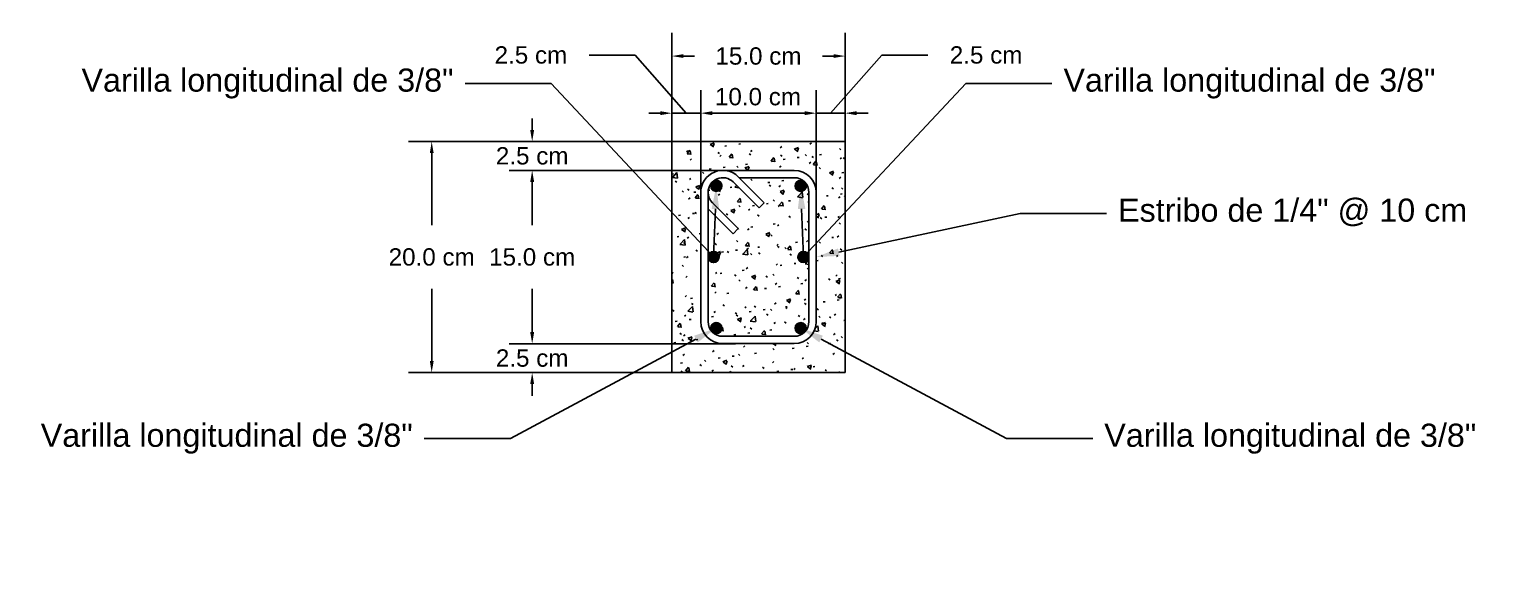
# Model space of a CAD drawing. Header units: metres. Extents: x 258817 to 259192, y 1878716 to 1878911.
# Drawn here: x 259032.451 to 259033.714, y 1878748.401 to 1878748.869 of the extents above; entities that cross this region are included whole.
import ezdxf
from ezdxf import colors
from ezdxf.entities.mleader import LeaderData, LeaderLine
from ezdxf.math import Vec2, Vec3

# ---------------------------------------------------------------- set-up
doc = ezdxf.new("R2010")
doc.units = ezdxf.units.M
doc.header["$MEASUREMENT"] = 0
doc.layers.add('Vistas', color=7, linetype='Continuous')
doc.styles.get("Standard").update_dxf_attribs({"font": 'arial.ttf'})
doc.dimstyles.new('1 a 5', dxfattribs={"dimtxt": 0.015, "dimasz": 0.01, "dimexe": 0.02, "dimexo": 0.02, "dimgap": 0.02, "dimtad": 0, "dimtih": 1, "dimtoh": 1, "dimdec": 1, "dimlfac": 100, "dimzin": 0, "dimdsep": 46, "dimtxsty": 'Standard', "dimcen": 0.01, "dimadec": 0, "dimazin": 0, "dimtfac": 1, "dimtdec": 1, "dimtofl": 0, "dimtmove": 0, "dimatfit": 3, "dimfxl": 1, "dimtolj": 1, "dimtzin": 0, "dimarcsym": 0})

# ---------------------------------------------------------------- blocks, each defined once
blk = doc.blocks.new('*D379')
at = {"layer": 'Defpoints', "color": 0, "transparency": 16777216}
for p in [(259033.1577, 1878748.8454), (259033.0077, 1878748.7715), (259033.1577, 1878748.7715)]:
    blk.add_point(p, dxfattribs=at)
at = {"layer": 'Vistas', "color": 0, "lineweight": -2, "transparency": 16777216}
for p, q in [((259033.0077, 1878748.7915), (259033.0077, 1878748.8654)), ((259033.1577, 1878748.7915), (259033.1577, 1878748.8654)), ((259033.0177, 1878748.8454), (259033.0273, 1878748.8454)), ((259033.1477, 1878748.8454), (259033.1382, 1878748.8454))]:
    blk.add_line(p, q, dxfattribs=at)
at = {"layer": 'Vistas', "color": 0, "transparency": 16777216}
for points in [[(259033.0177, 1878748.8471), (259033.0177, 1878748.8438), (259033.0077, 1878748.8454)], [(259033.1477, 1878748.8471), (259033.1477, 1878748.8438), (259033.1577, 1878748.8454)]]:
    blk.add_solid(points, dxfattribs=at)
at = {"layer": 'Vistas', "color": 0, "transparency": 16777216, "insert": (259033.0827, 1878748.8454), "char_height": 0.015, "attachment_point": 5}
blk.add_mtext('\\A1;15.0 cm', dxfattribs=at)
blk = doc.blocks.new('*D380')
at = {"layer": 'Defpoints', "color": 0, "transparency": 16777216}
for p in [(259032.7998, 1878748.7715), (259033.0077, 1878748.7715), (259033.0077, 1878748.5715)]:
    blk.add_point(p, dxfattribs=at)
at = {"layer": 'Vistas', "color": 0, "lineweight": -2, "transparency": 16777216}
for p, q in [((259032.9877, 1878748.7715), (259032.7798, 1878748.7715)), ((259032.7998, 1878748.7615), (259032.7998, 1878748.6992)), ((259032.7998, 1878748.5815), (259032.7998, 1878748.6439)), ((259032.9877, 1878748.5715), (259032.7798, 1878748.5715))]:
    blk.add_line(p, q, dxfattribs=at)
at = {"layer": 'Vistas', "color": 0, "transparency": 16777216}
for points in [[(259032.7982, 1878748.7615), (259032.8015, 1878748.7615), (259032.7998, 1878748.7715)], [(259032.7982, 1878748.5815), (259032.8015, 1878748.5815), (259032.7998, 1878748.5715)]]:
    blk.add_solid(points, dxfattribs=at)
at = {"layer": 'Vistas', "color": 0, "transparency": 16777216, "insert": (259032.7998, 1878748.6715), "char_height": 0.015, "attachment_point": 5}
blk.add_mtext('\\A1;20.0 cm', dxfattribs=at)
blk = doc.blocks.new('*D381')
at = {"layer": 'Defpoints', "color": 0, "transparency": 16777216}
for p in [(259032.8868, 1878748.5965), (259033.0827, 1878748.5965), (259033.0827, 1878748.5715)]:
    blk.add_point(p, dxfattribs=at)
at = {"layer": 'Vistas', "color": 0, "lineweight": -2, "transparency": 16777216}
for p, q in [((259032.8868, 1878748.6065), (259032.8868, 1878748.6165)), ((259033.0627, 1878748.5965), (259032.8668, 1878748.5965)), ((259033.0627, 1878748.5715), (259032.8668, 1878748.5715)), ((259032.8868, 1878748.5615), (259032.8868, 1878748.5515))]:
    blk.add_line(p, q, dxfattribs=at)
at = {"layer": 'Vistas', "color": 0, "transparency": 16777216}
for points in [[(259032.8851, 1878748.6065), (259032.8885, 1878748.6065), (259032.8868, 1878748.5965)], [(259032.8851, 1878748.5615), (259032.8885, 1878748.5615), (259032.8868, 1878748.5715)]]:
    blk.add_solid(points, dxfattribs=at)
at = {"layer": 'Vistas', "color": 0, "transparency": 16777216, "insert": (259032.8868, 1878748.584), "char_height": 0.015, "attachment_point": 5}
blk.add_mtext('\\A1;2.5 cm', dxfattribs=at)
blk = doc.blocks.new('*D382')
at = {"layer": 'Defpoints', "color": 0, "transparency": 16777216}
for p in [(259033.0077, 1878748.796), (259033.0077, 1878748.6715), (259033.0327, 1878748.6715)]:
    blk.add_point(p, dxfattribs=at)
at = {"layer": 'Vistas', "color": 0, "lineweight": -2, "transparency": 16777216}
for p, q in [((259032.9761, 1878748.8463), (259032.9361, 1878748.8463)), ((259033.0202, 1878748.796), (259032.9761, 1878748.8463)), ((259033.0077, 1878748.6915), (259033.0077, 1878748.816)), ((259033.0327, 1878748.6915), (259033.0327, 1878748.816)), ((259032.9977, 1878748.796), (259032.9877, 1878748.796)), ((259033.0327, 1878748.796), (259033.0077, 1878748.796)), ((259033.0427, 1878748.796), (259033.0527, 1878748.796))]:
    blk.add_line(p, q, dxfattribs=at)
at = {"layer": 'Vistas', "color": 0, "transparency": 16777216}
for points in [[(259032.9977, 1878748.7977), (259032.9977, 1878748.7943), (259033.0077, 1878748.796)], [(259033.0427, 1878748.7977), (259033.0427, 1878748.7943), (259033.0327, 1878748.796)]]:
    blk.add_solid(points, dxfattribs=at)
at = {"layer": 'Vistas', "color": 0, "transparency": 16777216, "insert": (259032.8857, 1878748.8463), "char_height": 0.015, "attachment_point": 5}
blk.add_mtext('\\A1;2.5 cm', dxfattribs=at)
blk = doc.blocks.new('*D383')
at = {"layer": 'Defpoints', "color": 0, "transparency": 16777216}
for p in [(259033.1327, 1878748.796), (259033.0327, 1878748.6715), (259033.1327, 1878748.6715)]:
    blk.add_point(p, dxfattribs=at)
at = {"layer": 'Vistas', "color": 0, "lineweight": -2, "transparency": 16777216}
for p, q in [((259033.0327, 1878748.6915), (259033.0327, 1878748.816)), ((259033.1327, 1878748.6915), (259033.1327, 1878748.816)), ((259033.0427, 1878748.796), (259033.1227, 1878748.796))]:
    blk.add_line(p, q, dxfattribs=at)
at = {"layer": 'Vistas', "color": 0, "transparency": 16777216}
for points in [[(259033.0427, 1878748.7977), (259033.0427, 1878748.7943), (259033.0327, 1878748.796)], [(259033.1227, 1878748.7977), (259033.1227, 1878748.7943), (259033.1327, 1878748.796)]]:
    blk.add_solid(points, dxfattribs=at)
at = {"layer": 'Vistas', "color": 0, "transparency": 16777216, "insert": (259033.0823, 1878748.8102), "char_height": 0.015, "attachment_point": 5}
blk.add_mtext('\\A1;10.0 cm', dxfattribs=at)
blk = doc.blocks.new('*D384')
at = {"layer": 'Defpoints', "color": 0, "transparency": 16777216}
for p in [(259032.8868, 1878748.7465), (259033.0827, 1878748.7465), (259033.0827, 1878748.5965)]:
    blk.add_point(p, dxfattribs=at)
at = {"layer": 'Vistas', "color": 0, "lineweight": -2, "transparency": 16777216}
for p, q in [((259033.0627, 1878748.7465), (259032.8668, 1878748.7465)), ((259032.8868, 1878748.7365), (259032.8868, 1878748.6992)), ((259032.8868, 1878748.6065), (259032.8868, 1878748.6439)), ((259033.0627, 1878748.5965), (259032.8668, 1878748.5965))]:
    blk.add_line(p, q, dxfattribs=at)
at = {"layer": 'Vistas', "color": 0, "transparency": 16777216}
for points in [[(259032.8851, 1878748.7365), (259032.8885, 1878748.7365), (259032.8868, 1878748.7465)], [(259032.8851, 1878748.6065), (259032.8885, 1878748.6065), (259032.8868, 1878748.5965)]]:
    blk.add_solid(points, dxfattribs=at)
at = {"layer": 'Vistas', "color": 0, "transparency": 16777216, "insert": (259032.8868, 1878748.6715), "char_height": 0.015, "attachment_point": 5}
blk.add_mtext('\\A1;15.0 cm', dxfattribs=at)
blk = doc.blocks.new('*D378')
at = {"layer": 'Defpoints', "color": 0, "transparency": 16777216}
for p in [(259033.1577, 1878748.796), (259033.1327, 1878748.6715), (259033.1577, 1878748.6715)]:
    blk.add_point(p, dxfattribs=at)
at = {"layer": 'Vistas', "color": 0, "lineweight": -2, "transparency": 16777216}
for p, q in [((259033.1452, 1878748.796), (259033.1894, 1878748.8463)), ((259033.1894, 1878748.8463), (259033.2294, 1878748.8463)), ((259033.1327, 1878748.6915), (259033.1327, 1878748.816)), ((259033.1577, 1878748.6915), (259033.1577, 1878748.816)), ((259033.1227, 1878748.796), (259033.1127, 1878748.796)), ((259033.1327, 1878748.796), (259033.1577, 1878748.796)), ((259033.1677, 1878748.796), (259033.1777, 1878748.796))]:
    blk.add_line(p, q, dxfattribs=at)
at = {"layer": 'Vistas', "color": 0, "transparency": 16777216}
for points in [[(259033.1227, 1878748.7977), (259033.1227, 1878748.7943), (259033.1327, 1878748.796)], [(259033.1677, 1878748.7977), (259033.1677, 1878748.7943), (259033.1577, 1878748.796)]]:
    blk.add_solid(points, dxfattribs=at)
at = {"layer": 'Vistas', "color": 0, "transparency": 16777216, "insert": (259033.2798, 1878748.8463), "char_height": 0.015, "attachment_point": 5}
blk.add_mtext('\\A1;2.5 cm', dxfattribs=at)
blk = doc.blocks.new('*D377')
at = {"layer": 'Defpoints', "color": 0, "transparency": 16777216}
for p in [(259033.0827, 1878748.7715), (259032.8868, 1878748.7465), (259033.0827, 1878748.7465)]:
    blk.add_point(p, dxfattribs=at)
at = {"layer": 'Vistas', "color": 0, "lineweight": -2, "transparency": 16777216}
for p, q in [((259032.8868, 1878748.7815), (259032.8868, 1878748.7915)), ((259033.0627, 1878748.7715), (259032.8668, 1878748.7715)), ((259033.0627, 1878748.7465), (259032.8668, 1878748.7465)), ((259032.8868, 1878748.7365), (259032.8868, 1878748.7265))]:
    blk.add_line(p, q, dxfattribs=at)
at = {"layer": 'Vistas', "color": 0, "transparency": 16777216}
for points in [[(259032.8851, 1878748.7815), (259032.8885, 1878748.7815), (259032.8868, 1878748.7715)], [(259032.8851, 1878748.7365), (259032.8885, 1878748.7365), (259032.8868, 1878748.7465)]]:
    blk.add_solid(points, dxfattribs=at)
at = {"layer": 'Vistas', "color": 0, "transparency": 16777216, "insert": (259032.8868, 1878748.759), "char_height": 0.015, "attachment_point": 5}
blk.add_mtext('\\A1;2.5 cm', dxfattribs=at)

msp = doc.modelspace()

# ---------------------------------------------------------------- hatches: boundary and pattern name
at = {"layer": 'Vistas'}
h = msp.add_hatch(dxfattribs=at)
h.set_pattern_fill('FP_1', color=256, scale=0.001, style=0, pattern_type=2)
h.set_pattern_definition([(50, (259006.49039, 1878762.961964), (0.0364365, -0.003187713), [0.00381, -0.04191]), (355, (259006.49039, 1878762.961964), (-0.00704845, 0.03821172), [0.003048, -0.033528]), (100.451, (259006.493427, 1878762.961698), (0.029388573, 0.035022944), [0.003238, -0.035618]), (46.184, (259006.49039, 1878762.972124), (0.054216056, -0.008408366), [0.005715, -0.062865]), (96.636, (259006.49491, 1878762.97142), (0.0474805, 0.04948544), [0.004857, -0.053427]), (351.184, (259006.49039, 1878762.972124), (0.04748106, 0.0494846), [0.004572, -0.050292]), (21, (259006.49547, 1878762.969584), (0.030322646, -0.020452802), [0.00381, -0.04191]), (326, (259006.49547, 1878762.969584), (0.012360696, 0.03683788), [0.003048, -0.033528]), (71.451, (259006.498, 1878762.96788), (0.042683285, 0.016383894), [0.003238, -0.035618]), (37.5, (259006.490391, 1878762.961964), (0.000618067, 0.0169108196), [0.001676, -0.031445, 0.001676, -0.03236, -0.033655]), (37.5, (259006.490391, 1878762.961964), (0.000618067, 0.0169108196), [-0.067158, 0.001676, -0.031979]), (7.5, (259006.490391, 1878762.961964), (0.013364138, 0.020035779), [0.001676, -0.017729, 0.001676, -0.030683, -0.012827]), (7.5, (259006.490391, 1878762.961964), (0.013364138, 0.020035779), [-0.051765, 0.001676, -0.011151]), (327.5, (259006.479062, 1878762.961964), (0.027118159, -0.0011460587), [0.001676, -0.011024, 0.001676, -0.037948, -0.052578]), (327.5, (259006.479062, 1878762.961964), (0.027118159, -0.0011460587), [-0.052324, 0.001676, -0.050902]), (317.5, (259006.473982, 1878762.961964), (0.02962579, 0.00508507), [0.001676, -0.014834, 0.001676, -0.024638, -0.037338]), (317.5, (259006.473982, 1878762.961964), (0.02962579, 0.00508507), [-0.042824, 0.001676, -0.035662])])
h.paths.add_polyline_path([(259033.00775, 1878748.57154), (259033.15775, 1878748.57154), (259033.15775, 1878748.77154), (259033.00775, 1878748.77154), (259033.00775, 1878748.61066)])
h.paths.add_polyline_path([(259033.06078, 1878748.59654), (259033.0518, 1878748.59654), (259033.04687, 1878748.59719), (259033.04227, 1878748.59909), (259033.03833, 1878748.60212), (259033.0353, 1878748.60606), (259033.0334, 1878748.61066), (259033.03275, 1878748.61559), (259033.03275, 1878748.72749), (259033.0334, 1878748.73242), (259033.0353, 1878748.73701), (259033.03833, 1878748.74096), (259033.04227, 1878748.74399), (259033.04687, 1878748.74589), (259033.0518, 1878748.74654), (259033.1137, 1878748.74654), (259033.11863, 1878748.74589), (259033.12322, 1878748.74399), (259033.12717, 1878748.74096), (259033.1302, 1878748.73701), (259033.1321, 1878748.73242), (259033.13275, 1878748.72749), (259033.13275, 1878748.61559), (259033.1321, 1878748.61066), (259033.1302, 1878748.60606), (259033.12717, 1878748.60212), (259033.12322, 1878748.59909), (259033.11863, 1878748.59719), (259033.1137, 1878748.59654), (259033.08772, 1878748.59654)])
h.paths.add_polyline_path([(259033.06527, 1878748.60289), (259033.1137, 1878748.60289), (259033.11699, 1878748.60332), (259033.12005, 1878748.60459), (259033.12268, 1878748.60661), (259033.1247, 1878748.60924), (259033.12597, 1878748.6123), (259033.1264, 1878748.61559), (259033.1264, 1878748.72749), (259033.12597, 1878748.73078), (259033.1247, 1878748.73384), (259033.12268, 1878748.73647), (259033.12005, 1878748.73849), (259033.11699, 1878748.73976), (259033.1137, 1878748.74019), (259033.06604, 1878748.74019), (259033.08772, 1878748.71851), (259033.08323, 1878748.71402), (259033.06078, 1878748.73647), (259033.05815, 1878748.73849), (259033.05509, 1878748.73976), (259033.0518, 1878748.74019), (259033.04851, 1878748.73976), (259033.04545, 1878748.73849), (259033.04282, 1878748.73647), (259033.0408, 1878748.73384), (259033.03953, 1878748.73078), (259033.0391, 1878748.72749), (259033.03953, 1878748.7242), (259033.0408, 1878748.72114), (259033.04282, 1878748.71851), (259033.06527, 1878748.69606), (259033.06078, 1878748.69157), (259033.0391, 1878748.71325), (259033.0391, 1878748.61559), (259033.03953, 1878748.6123), (259033.0408, 1878748.60924), (259033.04282, 1878748.60661), (259033.04545, 1878748.60459), (259033.04851, 1878748.60332), (259033.0518, 1878748.60289), (259033.06078, 1878748.60289)])
h = msp.add_hatch(color=256, dxfattribs=at)
edge = h.paths.add_edge_path()
edge.add_arc((259033.04619, 1878748.7331), 0.00476, 0, 360)
for points in [[(259033.04619, 1878748.72834), (259033.04876, 1878748.7291), (259033.05052, 1878748.73112), (259033.0509, 1878748.73378), (259033.04979, 1878748.73622), (259033.04753, 1878748.73767), (259033.04484, 1878748.73767), (259033.04259, 1878748.73622), (259033.04147, 1878748.73378), (259033.04185, 1878748.73112), (259033.04361, 1878748.7291)], [(259033.11999, 1878748.72839), (259033.12243, 1878748.7295), (259033.12388, 1878748.73176), (259033.12388, 1878748.73444), (259033.12243, 1878748.7367), (259033.11999, 1878748.73782), (259033.11733, 1878748.73743), (259033.1153, 1878748.73568), (259033.11455, 1878748.7331), (259033.1153, 1878748.73053), (259033.11733, 1878748.72877), (259033.11816, 1878748.72865)], [(259033.04386, 1878748.66678), (259033.04644, 1878748.66753), (259033.04819, 1878748.66956), (259033.04857, 1878748.67222), (259033.04746, 1878748.67466), (259033.0452, 1878748.67611), (259033.04252, 1878748.67611), (259033.04026, 1878748.67466), (259033.03915, 1878748.67222), (259033.03953, 1878748.66956), (259033.04129, 1878748.66753)], [(259033.12298, 1878748.66697), (259033.12524, 1878748.66842), (259033.12635, 1878748.67086), (259033.12597, 1878748.67352), (259033.12421, 1878748.67555), (259033.12164, 1878748.6763), (259033.11906, 1878748.67555), (259033.1173, 1878748.67352), (259033.11692, 1878748.67086), (259033.11804, 1878748.66842), (259033.12029, 1878748.66697)], [(259033.04619, 1878748.60521), (259033.04876, 1878748.60597), (259033.05052, 1878748.608), (259033.0509, 1878748.61065), (259033.04979, 1878748.6131), (259033.04753, 1878748.61455), (259033.04484, 1878748.61455), (259033.04259, 1878748.6131), (259033.04147, 1878748.61065), (259033.04185, 1878748.608), (259033.04361, 1878748.60597)], [(259033.11863, 1878748.60526), (259033.12129, 1878748.60564), (259033.12332, 1878748.6074), (259033.12407, 1878748.60998), (259033.12332, 1878748.61255), (259033.12129, 1878748.61431), (259033.11863, 1878748.61469), (259033.11619, 1878748.61358), (259033.11474, 1878748.61132), (259033.11474, 1878748.60863), (259033.11619, 1878748.60638)]]:
    msp.add_hatch(color=256, dxfattribs=at).paths.add_polyline_path(points)
h = msp.add_hatch(color=256, dxfattribs=at)
edge = h.paths.add_edge_path()
edge.add_arc((259033.11931, 1878748.7331), 0.00476, 0, 360)
h = msp.add_hatch(color=256, dxfattribs=at)
edge = h.paths.add_edge_path()
edge.add_arc((259033.04386, 1878748.67154), 0.00476, 0, 360)
h = msp.add_hatch(color=256, dxfattribs=at)
edge = h.paths.add_edge_path()
edge.add_arc((259033.12164, 1878748.67154), 0.00476, 0, 360)
h = msp.add_hatch(color=256, dxfattribs=at)
edge = h.paths.add_edge_path()
edge.add_arc((259033.04619, 1878748.60998), 0.00476, 0, 360)
h = msp.add_hatch(color=256, dxfattribs=at)
edge = h.paths.add_edge_path()
edge.add_arc((259033.11931, 1878748.60998), 0.00476, 0, 360)

# ---------------------------------------------------------------- linework, layer by layer
for p, q in [((259033.15775, 1878748.77154), (259033.00775, 1878748.77154)), ((259033.00775, 1878748.77154), (259033.00775, 1878748.57154)), ((259033.15775, 1878748.57154), (259033.15775, 1878748.77154)), ((259033.1137, 1878748.74654), (259033.0518, 1878748.74654)), ((259033.08772, 1878748.71851), (259033.06527, 1878748.74096)), ((259033.04259, 1878748.73622), (259033.04147, 1878748.73378)), ((259033.04147, 1878748.73378), (259033.04185, 1878748.73112)), ((259033.04185, 1878748.73112), (259033.04361, 1878748.7291)), ((259033.04484, 1878748.73767), (259033.04259, 1878748.73622)), ((259033.04361, 1878748.7291), (259033.04619, 1878748.72834)), ((259033.04753, 1878748.73767), (259033.04484, 1878748.73767)), ((259033.04619, 1878748.72834), (259033.04876, 1878748.7291)), ((259033.04979, 1878748.73622), (259033.04753, 1878748.73767)), ((259033.04876, 1878748.7291), (259033.05052, 1878748.73112)), ((259033.0509, 1878748.73378), (259033.04979, 1878748.73622)), ((259033.05052, 1878748.73112), (259033.0509, 1878748.73378)), ((259033.08323, 1878748.71402), (259033.06078, 1878748.73647)), ((259033.1137, 1878748.74019), (259033.06604, 1878748.74019)), ((259033.1153, 1878748.73568), (259033.11455, 1878748.7331)), ((259033.11455, 1878748.7331), (259033.1153, 1878748.73053)), ((259033.11733, 1878748.73743), (259033.1153, 1878748.73568)), ((259033.1153, 1878748.73053), (259033.11733, 1878748.72877)), ((259033.11999, 1878748.73782), (259033.11733, 1878748.73743)), ((259033.11733, 1878748.72877), (259033.11816, 1878748.72865)), ((259033.11816, 1878748.72865), (259033.11999, 1878748.72839)), ((259033.12243, 1878748.7367), (259033.11999, 1878748.73782)), ((259033.11999, 1878748.72839), (259033.12243, 1878748.7295)), ((259033.12388, 1878748.73444), (259033.12243, 1878748.7367)), ((259033.12243, 1878748.7295), (259033.12388, 1878748.73176)), ((259033.12388, 1878748.73176), (259033.12388, 1878748.73444)), ((259033.03275, 1878748.72749), (259033.03275, 1878748.61559)), ((259033.0391, 1878748.72749), (259033.0391, 1878748.61559)), ((259033.04282, 1878748.71851), (259033.06527, 1878748.69606)), ((259033.08772, 1878748.71851), (259033.08323, 1878748.71402)), ((259033.1264, 1878748.61559), (259033.1264, 1878748.72749)), ((259033.13275, 1878748.61559), (259033.13275, 1878748.72749)), ((259033.0391, 1878748.71325), (259033.06078, 1878748.69157)), ((259033.06078, 1878748.69157), (259033.06527, 1878748.69606)), ((259033.04026, 1878748.67466), (259033.03915, 1878748.67222)), ((259033.03915, 1878748.67222), (259033.03953, 1878748.66956)), ((259033.03953, 1878748.66956), (259033.04129, 1878748.66753)), ((259033.04252, 1878748.67611), (259033.04026, 1878748.67466)), ((259033.04129, 1878748.66753), (259033.04386, 1878748.66678)), ((259033.0452, 1878748.67611), (259033.04252, 1878748.67611)), ((259033.04386, 1878748.66678), (259033.04644, 1878748.66753)), ((259033.04746, 1878748.67466), (259033.0452, 1878748.67611)), ((259033.04644, 1878748.66753), (259033.04819, 1878748.66956)), ((259033.04857, 1878748.67222), (259033.04746, 1878748.67466)), ((259033.04819, 1878748.66956), (259033.04857, 1878748.67222)), ((259033.1173, 1878748.67352), (259033.11692, 1878748.67086)), ((259033.11692, 1878748.67086), (259033.11804, 1878748.66842)), ((259033.11906, 1878748.67555), (259033.1173, 1878748.67352)), ((259033.11804, 1878748.66842), (259033.12029, 1878748.66697)), ((259033.12164, 1878748.6763), (259033.11906, 1878748.67555)), ((259033.12029, 1878748.66697), (259033.12298, 1878748.66697)), ((259033.12421, 1878748.67555), (259033.12164, 1878748.6763)), ((259033.12298, 1878748.66697), (259033.12524, 1878748.66842)), ((259033.12597, 1878748.67352), (259033.12421, 1878748.67555)), ((259033.12524, 1878748.66842), (259033.12635, 1878748.67086)), ((259033.12635, 1878748.67086), (259033.12597, 1878748.67352)), ((259033.04484, 1878748.61455), (259033.04259, 1878748.6131)), ((259033.04753, 1878748.61455), (259033.04484, 1878748.61455)), ((259033.04979, 1878748.6131), (259033.04753, 1878748.61455)), ((259033.11863, 1878748.61469), (259033.11619, 1878748.61358)), ((259033.12129, 1878748.61431), (259033.11863, 1878748.61469)), ((259033.12332, 1878748.61255), (259033.12129, 1878748.61431)), ((259033.04259, 1878748.6131), (259033.04147, 1878748.61065)), ((259033.04147, 1878748.61065), (259033.04185, 1878748.608)), ((259033.04185, 1878748.608), (259033.04361, 1878748.60597)), ((259033.04361, 1878748.60597), (259033.04619, 1878748.60521)), ((259033.04619, 1878748.60521), (259033.04876, 1878748.60597)), ((259033.04876, 1878748.60597), (259033.05052, 1878748.608)), ((259033.0509, 1878748.61065), (259033.04979, 1878748.6131)), ((259033.05052, 1878748.608), (259033.0509, 1878748.61065)), ((259033.0518, 1878748.60289), (259033.1137, 1878748.60289)), ((259033.11619, 1878748.61358), (259033.11474, 1878748.61132)), ((259033.11474, 1878748.61132), (259033.11474, 1878748.60863)), ((259033.11474, 1878748.60863), (259033.11619, 1878748.60638)), ((259033.11619, 1878748.60638), (259033.11863, 1878748.60526)), ((259033.11863, 1878748.60526), (259033.12129, 1878748.60564)), ((259033.12129, 1878748.60564), (259033.12332, 1878748.6074)), ((259033.12407, 1878748.60998), (259033.12332, 1878748.61255)), ((259033.12332, 1878748.6074), (259033.12407, 1878748.60998)), ((259033.0518, 1878748.59654), (259033.1137, 1878748.59654)), ((259033.00775, 1878748.57154), (259033.15775, 1878748.57154))]:
    msp.add_line(p, q, dxfattribs=at)
for centre in [(259033.04619, 1878748.7331), (259033.11931, 1878748.7331), (259033.04386, 1878748.67154), (259033.12164, 1878748.67154), (259033.04619, 1878748.60998), (259033.11931, 1878748.60998)]:
    msp.add_circle(centre, 0.00476, dxfattribs=at)
for centre, radius, start, end in [((259033.0518, 1878748.72749), 0.01905, 45, 180), ((259033.1137, 1878748.72749), 0.01905, 0, 90), ((259033.0518, 1878748.72749), 0.0127, 45, 180), ((259033.1137, 1878748.72749), 0.0127, 0, 90), ((259033.0518, 1878748.72749), 0.0127, 180, 225), ((259033.0518, 1878748.61559), 0.01905, 180, 270), ((259033.0518, 1878748.61559), 0.0127, 180, 270), ((259033.1137, 1878748.61559), 0.0127, 270, 0), ((259033.1137, 1878748.61559), 0.01905, 270, 0)]:
    msp.add_arc(centre, radius, start, end, dxfattribs=at)

# ---------------------------------------------------------------- dimensions: what is measured, and where the dimension line sits
dim = msp.add_linear_dim(base=(259032.88681, 1878748.59654), p1=(259033.08275, 1878748.57154), p2=(259033.08275, 1878748.59654), angle=90, dimstyle='1 a 5', override={"dimpost": ' cm'}, dxfattribs=at)
dim.commit()
dim.dimension.update_dxf_attribs({"geometry": '*D381', "text_midpoint": (259032.88681, 1878748.58404), "dimtype": 160})

# ---------------------------------------------------------------- next in the draw order: leaders
ml = msp.add_multileader_mtext('Standard', dxfattribs=at)
ml.set_content('Varilla longitudinal de 3/8"', color=256)
ml.set_leader_properties()
ml.build(insert=Vec2(0, 0))
ml.multileader.update_dxf_attribs({"has_text_frame": 1, "dogleg_length": 0.36, "arrow_head_size": 0.02})
ctx = ml.context
ctx.base_point, ctx.char_height, ctx.arrow_head_size, ctx.landing_gap_size, ctx.plane_origin = Vec3(259032.48802, 1878748.8217), 0.02, 0.02, 0.01, Vec3(259033.04619, 1878748.7331)
ctx.text_align_type = 2
notes = []
notes.append((ctx, [(0, (1, 1, 0), (259032.90337, 1878748.8217), (-1, 0), 0.07465, [(1, [(259033.04619, 1878748.7331), (259033.04386, 1878748.67154)], 0, [])])]))
ctx.mtext.insert, ctx.mtext.alignment, ctx.mtext.flow_direction = Vec3(259032.81871, 1878748.83464), 3, 5
ctx.mtext.has_bg_fill, ctx.mtext.bg_color, ctx.mtext.bg_scale_factor, ctx.mtext.bg_transparency, ctx.mtext.use_window_bg_color = 1, -1027028792, 1.5, 0, 1
ml = msp.add_multileader_mtext('Standard', dxfattribs=at)
ml.set_content('Varilla longitudinal de 3/8"', color=256)
ml.set_leader_properties()
ml.build(insert=Vec2(0, 0))
ml.multileader.update_dxf_attribs({"has_text_frame": 1, "dogleg_length": 0.36, "arrow_head_size": 0.02})
ctx = ml.context
ctx.base_point, ctx.char_height, ctx.arrow_head_size, ctx.landing_gap_size, ctx.plane_origin = Vec3(259033.3721, 1878748.51434), 0.02, 0.02, 0.01, Vec3(259033.11931, 1878748.60998)
notes.append((ctx, [(1, (1, 1, 0), (259033.29745, 1878748.51434), (1, 0), 0.07465, [(0, [(259033.11931, 1878748.60998)], 0, [])])]))
ctx.mtext.insert, ctx.mtext.flow_direction = Vec3(259033.3821, 1878748.52728), 5
ctx.mtext.has_bg_fill, ctx.mtext.bg_color, ctx.mtext.bg_scale_factor, ctx.mtext.bg_transparency, ctx.mtext.use_window_bg_color = 1, -1027028792, 1.5, 0, 1
for ctx, leaders in notes:
    for number, flags, end, landing, length, lines in leaders:
        leader = LeaderData()
        leader.index, (leader.has_last_leader_line, leader.has_dogleg_vector, leader.attachment_direction) = number, flags
        leader.last_leader_point, leader.dogleg_vector, leader.dogleg_length = Vec3(end), Vec3(landing), length
        for number, points, colour, breaks in lines:
            line = LeaderLine()
            line.index, line.vertices, line.color, line.breaks = number, Vec3.list(points), colors.encode_raw_color(colour), breaks
            leader.lines.append(line)
        ctx.leaders.append(leader)

# ---------------------------------------------------------------- next in the draw order: dimensions: what is measured, and where the dimension line sits
for base, p1, p2, override, picture, middle in [((259033.00775, 1878748.796), (259033.03275, 1878748.67154), (259033.00775, 1878748.67154), {"dimpost": ' cm', "dimtmove": 1}, '*D382', (259032.91614, 1878748.84632)), ((259033.15775, 1878748.84543), (259033.00775, 1878748.77154), (259033.15775, 1878748.77154), {"dimpost": ' cm'}, '*D379', (259033.08275, 1878748.84543)), ((259033.13275, 1878748.796), (259033.03275, 1878748.67154), (259033.13275, 1878748.67154), {"dimpost": ' cm', "dimtmove": 1}, '*D383', (259033.08231, 1878748.81022))]:
    dim = msp.add_linear_dim(base=base, p1=p1, p2=p2, dimstyle='1 a 5', override=override, dxfattribs=at)
    dim.commit()
    dim.dimension.update_dxf_attribs({"geometry": picture, "text_midpoint": middle, "dimtype": 160})
dim = msp.add_linear_dim(base=(259032.88681, 1878748.74654), p1=(259033.08275, 1878748.77154), p2=(259033.08275, 1878748.74654), angle=270, dimstyle='1 a 5', override={"dimpost": ' cm'}, dxfattribs=at)
dim.commit()
dim.dimension.update_dxf_attribs({"geometry": '*D377', "text_midpoint": (259032.88681, 1878748.75904), "dimtype": 160})
for base, p1, p2, override, picture, middle in [((259032.79982, 1878748.77154), (259033.00775, 1878748.57154), (259033.00775, 1878748.77154), {"dimpost": ' cm'}, '*D380', (259032.79982, 1878748.67154)), ((259032.88681, 1878748.74654), (259033.08275, 1878748.59654), (259033.08275, 1878748.74654), {"dimpost": ' cm', "dimtmove": 1}, '*D384', (259032.88681, 1878748.67154))]:
    dim = msp.add_linear_dim(base=base, p1=p1, p2=p2, angle=90, dimstyle='1 a 5', override=override, dxfattribs=at)
    dim.commit()
    dim.dimension.update_dxf_attribs({"geometry": picture, "text_midpoint": middle})

# ---------------------------------------------------------------- next in the draw order: leaders
ml = msp.add_multileader_mtext('Standard', dxfattribs=at)
ml.set_content('Estribo de 1/4" @ 10 cm', color=256)
ml.set_leader_properties()
ml.build(insert=Vec2(0, 0))
ml.multileader.update_dxf_attribs({"has_text_frame": 1, "dogleg_length": 0.36, "arrow_head_size": 0.02})
ctx = ml.context
ctx.base_point, ctx.char_height, ctx.arrow_head_size, ctx.landing_gap_size, ctx.plane_origin = Vec3(259033.38405, 1878748.70913), 0.02, 0.02, 0.01, Vec3(259033.13275, 1878748.67154)
notes = []
notes.append((ctx, [(1, (1, 1, 0), (259033.3094, 1878748.70913), (1, 0), 0.07465, [(0, [(259033.13275, 1878748.67154)], 0, [])])]))
ctx.mtext.insert, ctx.mtext.flow_direction = Vec3(259033.39405, 1878748.72207), 5
ctx.mtext.has_bg_fill, ctx.mtext.bg_color, ctx.mtext.bg_scale_factor, ctx.mtext.bg_transparency, ctx.mtext.use_window_bg_color = 1, -1027028792, 1.5, 0, 1
ml = msp.add_multileader_mtext('Standard', dxfattribs=at)
ml.set_content('Varilla longitudinal de 3/8"', color=256)
ml.set_leader_properties()
ml.build(insert=Vec2(0, 0))
ml.multileader.update_dxf_attribs({"has_text_frame": 1, "dogleg_length": 0.36, "arrow_head_size": 0.02})
ctx = ml.context
ctx.base_point, ctx.char_height, ctx.arrow_head_size, ctx.landing_gap_size, ctx.plane_origin = Vec3(259032.4527, 1878748.51434), 0.02, 0.02, 0.01, Vec3(259033.04619, 1878748.60998)
ctx.text_align_type = 2
notes.append((ctx, [(1, (1, 1, 0), (259032.86805, 1878748.51434), (-1, 0), 0.07465, [(0, [(259033.04619, 1878748.60998)], 0, [])])]))
ctx.mtext.insert, ctx.mtext.alignment, ctx.mtext.flow_direction = Vec3(259032.7834, 1878748.52728), 3, 5
ctx.mtext.has_bg_fill, ctx.mtext.bg_color, ctx.mtext.bg_scale_factor, ctx.mtext.bg_transparency, ctx.mtext.use_window_bg_color = 1, -1027028792, 1.5, 0, 1
for ctx, leaders in notes:
    for number, flags, end, landing, length, lines in leaders:
        leader = LeaderData()
        leader.index, (leader.has_last_leader_line, leader.has_dogleg_vector, leader.attachment_direction) = number, flags
        leader.last_leader_point, leader.dogleg_vector, leader.dogleg_length = Vec3(end), Vec3(landing), length
        for number, points, colour, breaks in lines:
            line = LeaderLine()
            line.index, line.vertices, line.color, line.breaks = number, Vec3.list(points), colors.encode_raw_color(colour), breaks
            leader.lines.append(line)
        ctx.leaders.append(leader)

# ---------------------------------------------------------------- next in the draw order: dimensions: what is measured, and where the dimension line sits
dim = msp.add_linear_dim(base=(259033.15775, 1878748.796), p1=(259033.13275, 1878748.67154), p2=(259033.15775, 1878748.67154), angle=180, dimstyle='1 a 5', override={"dimpost": ' cm', "dimtmove": 1}, dxfattribs=at)
dim.commit()
dim.dimension.update_dxf_attribs({"geometry": '*D378', "text_midpoint": (259033.24935, 1878748.84632), "dimtype": 160})

# ---------------------------------------------------------------- next in the draw order: leaders
ml = msp.add_multileader_mtext('Standard', dxfattribs=at)
ml.set_content('Varilla longitudinal de 3/8"', color=256)
ml.set_leader_properties()
ml.build(insert=Vec2(0, 0))
ml.multileader.update_dxf_attribs({"has_text_frame": 1, "dogleg_length": 0.36, "arrow_head_size": 0.02})
ctx = ml.context
ctx.base_point, ctx.char_height, ctx.arrow_head_size, ctx.landing_gap_size, ctx.plane_origin = Vec3(259033.33679, 1878748.8217), 0.02, 0.02, 0.01, Vec3(259033.11931, 1878748.7331)
notes = []
notes.append((ctx, [(0, (1, 1, 0), (259033.26213, 1878748.8217), (1, 0), 0.07465, [(1, [(259033.11931, 1878748.7331), (259033.12164, 1878748.67154)], 0, [])])]))
ctx.mtext.insert, ctx.mtext.flow_direction = Vec3(259033.34679, 1878748.83464), 5
ctx.mtext.has_bg_fill, ctx.mtext.bg_color, ctx.mtext.bg_scale_factor, ctx.mtext.bg_transparency, ctx.mtext.use_window_bg_color = 1, -1027028792, 1.5, 0, 1
for ctx, leaders in notes:
    for number, flags, end, landing, length, lines in leaders:
        leader = LeaderData()
        leader.index, (leader.has_last_leader_line, leader.has_dogleg_vector, leader.attachment_direction) = number, flags
        leader.last_leader_point, leader.dogleg_vector, leader.dogleg_length = Vec3(end), Vec3(landing), length
        for number, points, colour, breaks in lines:
            line = LeaderLine()
            line.index, line.vertices, line.color, line.breaks = number, Vec3.list(points), colors.encode_raw_color(colour), breaks
            leader.lines.append(line)
        ctx.leaders.append(leader)

doc.saveas('drawing.dxf')
